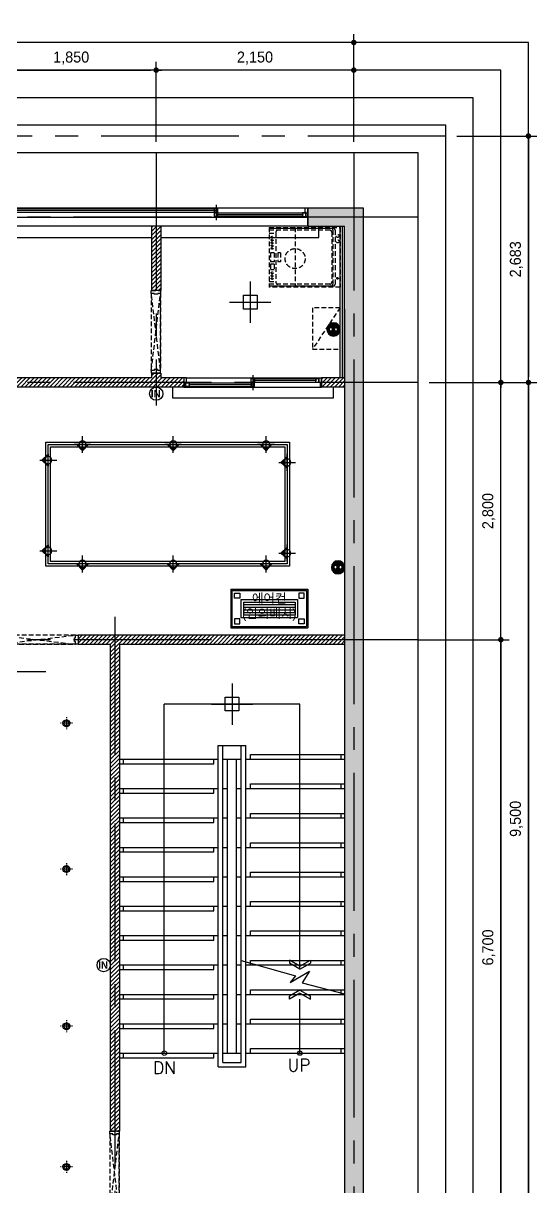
# Model space of a CAD drawing. Header units: millimetres. Extents: x -224448 to 1592092, y -164641 to 319001.
# Drawn here: x -158627 to -153041, y 86008 to 98672 of the extents above; entities that cross this region are included whole.
import ezdxf
from ezdxf.enums import TextEntityAlignment as Align

# ---------------------------------------------------------------- set-up
doc = ezdxf.new("R2010")
doc.units = ezdxf.units.MM
doc.linetypes.add('CENTER2', pattern=[1.125, 0.75, -0.125, 0.125, -0.125])
doc.linetypes.add('HIDDEN', pattern=[9.525, 6.35, -3.175])
doc.layers.get('Defpoints').update_dxf_attribs({"color": 35})
for name, color, linetype in [('ARREA', 1, 'Continuous'), ('DIM', 3, 'Continuous'), ('FUR', 6, 'Continuous'), ('I-CL-LIT', 7, 'Continuous'), ('I-LIGHT', 1, 'Continuous'), ('I_CON', 2, 'Continuous'), ('I_FUR', 6, 'Continuous'), ('I_HAT', 8, 'Continuous'), ('I_TXT', 7, 'Continuous'), ('I_WALL', 3, 'Continuous'), ('I_WIN', 5, 'Continuous')]:
    doc.layers.add(name, color=color, linetype=linetype)
doc.styles.add('HY울릉도', font='')
doc.styles.add('IABU-글꼴스타일', font='')
doc.styles.add('ROMANS', font='romans', dxfattribs={"height": 135})
doc.styles.get("Standard").update_dxf_attribs({"font": 'arial.ttf'})
doc.styles.add('맑은고딕', font='malgun.ttf')
doc.styles.get('HY울릉도').set_extended_font_data('HY울릉도L')
doc.styles.get('IABU-글꼴스타일').set_extended_font_data('HY울릉도L')
doc.linetypes.add('BATTING', pattern='A,0.00254,-2.54,[134,ltypeshp.shx,S=2.54,R=0,X=-2.54,Y=0],-5.08,[134,ltypeshp.shx,S=2.54,R=180,X=2.54,Y=0],-2.54', length=10.16254)
doc.dimstyles.new('IABC-100 (SUB)', dxfattribs={"dimscale": 60, "dimtxt": 2, "dimasz": 1, "dimexe": 1.5, "dimexo": 2, "dimgap": 1, "dimtad": 1, "dimdec": 0, "dimdsep": 46, "dimlunit": 6, "dimtxsty": 'IABU-글꼴스타일', "dimblk": '1234_Dot', "dimcen": 1, "dimclrd": 4, "dimclre": 4, "dimclrt": 7, "dimadec": 0, "dimazin": 0, "dimtfac": 1, "dimtdec": 0, "dimtix": 1, "dimtmove": 2, "dimatfit": 3, "dimldrblk": '1234_Dot', "dimfxl": 2, "dimtolj": 1, "dimtzin": 0, "dimarcsym": 0})
doc.dimstyles.new('ISO-25', dxfattribs={"dimtxt": 2.5, "dimasz": 2.5, "dimexe": 1.25, "dimexo": 0.625, "dimtad": 1, "dimtxsty": 'Standard', "dimcen": 2.5, "dimadec": 0, "dimazin": 0, "dimtfac": 1, "dimtmove": 0, "dimatfit": 3, "dimfxl": 1, "dimarcsym": 0})

# ---------------------------------------------------------------- blocks, each defined once
blk = doc.blocks.new('J40')
at = {"layer": 'I_WIN', "linetype": 'Continuous'}
for p, q in [((306182, 57590), (306152, 57590)), ((306152, 57590), (306152, 57499)), ((306152, 57499), (306152, 57490)), ((306170, 57490), (306170, 57539)), ((306170, 57539), (306182, 57539)), ((306173, 57535), (306920, 57535)), ((306173, 57495), (306173, 57535)), ((306173, 57535), (306211, 57535)), ((306173, 57495), (306920, 57495)), ((306211, 57495), (306173, 57495)), ((306182, 57590), (307652, 57590)), ((306182, 57541), (306182, 57590)), ((306182, 57539), (306182, 57541)), ((306211, 57520), (306206, 57518)), ((306206, 57518), (306206, 57512)), ((306206, 57512), (306211, 57510)), ((306208, 57517), (306208, 57513)), ((306211, 57535), (306211, 57520)), ((306211, 57521), (306214, 57520)), ((306211, 57517), (306890, 57517)), ((306890, 57513), (306211, 57513)), ((306211, 57509), (306214, 57511)), ((306211, 57510), (306211, 57495)), ((306214, 57520), (306214, 57519)), ((306214, 57519), (306215, 57517)), ((306214, 57512), (306215, 57513)), ((306214, 57511), (306214, 57512)), ((306882, 57519), (306881, 57517)), ((306882, 57512), (306881, 57513)), ((306885, 57521), (306882, 57520)), ((306882, 57520), (306882, 57519)), ((306882, 57511), (306882, 57512)), ((306885, 57509), (306882, 57511)), ((306885, 57545), (306885, 57585)), ((306885, 57585), (306920, 57585)), ((306920, 57545), (306885, 57545)), ((306920, 57535), (306885, 57535)), ((306885, 57535), (306885, 57520)), ((306885, 57520), (306890, 57518)), ((306890, 57512), (306885, 57510)), ((306885, 57510), (306885, 57495)), ((306885, 57495), (306920, 57495)), ((306890, 57518), (306890, 57512)), ((306890, 57517), (306890, 57513)), ((306902, 57621), (306902, 57456)), ((306902, 57585), (307622, 57585)), ((306902, 57545), (307622, 57545)), ((306920, 57570), (306914, 57569)), ((306914, 57569), (306914, 57562)), ((306914, 57567), (307592, 57567)), ((306914, 57563), (306914, 57567)), ((307592, 57563), (306914, 57563)), ((306914, 57562), (306920, 57560)), ((306920, 57585), (306920, 57570)), ((306920, 57571), (306923, 57570)), ((306920, 57560), (306923, 57561)), ((306920, 57560), (306920, 57545)), ((306920, 57495), (306920, 57535)), ((306923, 57570), (306923, 57569)), ((306923, 57569), (306924, 57567)), ((306923, 57562), (306924, 57563)), ((306923, 57561), (306923, 57562)), ((307584, 57570), (307583, 57569)), ((307583, 57569), (307583, 57567)), ((307583, 57562), (307583, 57563)), ((307584, 57561), (307583, 57562)), ((307587, 57571), (307584, 57570)), ((307587, 57560), (307584, 57561)), ((307622, 57585), (307587, 57585)), ((307587, 57585), (307587, 57570)), ((307587, 57570), (307592, 57569)), ((307592, 57562), (307587, 57560)), ((307587, 57560), (307587, 57545)), ((307587, 57545), (307622, 57545)), ((307592, 57569), (307592, 57562)), ((307592, 57567), (307592, 57563)), ((307622, 57545), (307622, 57585)), ((307625, 57539), (307625, 57590)), ((307625, 57590), (307655, 57590)), ((307638, 57539), (307625, 57539)), ((307638, 57490), (307638, 57539)), ((307655, 57490), (307655, 57590)), ((306152, 57490), (307652, 57490)), ((306152, 57490), (306170, 57490)), ((307655, 57490), (307638, 57490))]:
    blk.add_line(p, q, dxfattribs=at)
blk = doc.blocks.new('1234_Dot')
at = {"color": 0, "linetype": 'ByBlock', "lineweight": -2}
blk.add_line((-0.5, 0), (-1, 0), dxfattribs=at)
at = {"color": 0, "linetype": 'ByBlock', "const_width": 0.5}
blk.add_lwpolyline([(-0.25, 0, 1), (0.25, 0, 1)], format="xyb", close=True, dxfattribs=at)
blk = doc.blocks.new('*D1186')
at = {"layer": 'Defpoints', "color": 0, "lineweight": 211, "ltscale": 50, "transparency": 16777216}
for p in [(-154331, 94762), (-154331, 85262), (-153131, 85262)]:
    blk.add_point(p, dxfattribs=at)
at = {"layer": 'DIM', "color": 4, "lineweight": -2, "ltscale": 50, "transparency": 16777216}
for p, q in [((-154211, 94762), (-153041, 94762)), ((-153131, 94702), (-153131, 85322)), ((-154211, 85262), (-153041, 85262))]:
    blk.add_line(p, q, dxfattribs=at)
at = {"layer": 'DIM', "color": 4, "lineweight": -2, "ltscale": 50, "transparency": 16777216, "xscale": 60, "yscale": 60, "zscale": 60}
for p, rotation in [((-153131, 94762), 90), ((-153131, 85262), 270)]:
    blk.add_blockref('1234_Dot', p, dxfattribs=dict(at, rotation=rotation))
at = {"layer": 'DIM', "color": 7, "ltscale": 50, "transparency": 16777216, "insert": (-153262, 90012), "char_height": 120, "attachment_point": 5, "rotation": 90, "style": 'IABU-글꼴스타일'}
blk.add_mtext('\\A1;9,500', dxfattribs=at)
blk = doc.blocks.new('*D1201')
at = {"layer": 'Defpoints', "color": 0, "lineweight": 211, "ltscale": 50, "transparency": 16777216}
for p in [(-154031, 97444), (-154031, 94762), (-153131, 94762)]:
    blk.add_point(p, dxfattribs=at)
at = {"layer": 'DIM', "color": 4, "lineweight": -2, "ltscale": 50, "transparency": 16777216}
for p, q in [((-153911, 97444), (-153041, 97444)), ((-153131, 97384), (-153131, 94822)), ((-153911, 94762), (-153041, 94762))]:
    blk.add_line(p, q, dxfattribs=at)
at = {"layer": 'DIM', "color": 4, "lineweight": -2, "ltscale": 50, "transparency": 16777216, "xscale": 60, "yscale": 60, "zscale": 60}
for p, rotation in [((-153131, 97444), 90), ((-153131, 94762), 270)]:
    blk.add_blockref('1234_Dot', p, dxfattribs=dict(at, rotation=rotation))
at = {"layer": 'DIM', "color": 7, "ltscale": 50, "transparency": 16777216, "insert": (-153262, 96103), "char_height": 120, "attachment_point": 5, "rotation": 90, "style": 'IABU-글꼴스타일'}
blk.add_mtext('\\A1;2,683', dxfattribs=at)
blk = doc.blocks.new('J20')
at = {"layer": 'I-LIGHT', "color": 144}
for p, q in [((33370, 27039), (33370, 26619)), ((33370, 27039), (34210, 27039)), ((33384, 27025), (33384, 26633)), ((33384, 27025), (34196, 27025)), ((34196, 27025), (34196, 26633)), ((34210, 27039), (34210, 26619)), ((33482, 26927), (33482, 26731)), ((33482, 26927), (34098, 26927)), ((33510, 26899), (33510, 26759)), ((33510, 26899), (34070, 26899)), ((33510, 26899), (34070, 26899)), ((33510, 26871), (34070, 26871)), ((34070, 26899), (34070, 26759)), ((34098, 26927), (34098, 26731)), ((33482, 26731), (34098, 26731)), ((33510, 26843), (34070, 26843)), ((33510, 26815), (34070, 26815)), ((33510, 26787), (34070, 26787)), ((33510, 26759), (34070, 26759)), ((33510, 26759), (34070, 26759)), ((33510, 26759), (34070, 26759)), ((33510, 26759), (34070, 26759)), ((33510, 26731), (34070, 26731)), ((33370, 26619), (34210, 26619)), ((33384, 26633), (34196, 26633))]:
    blk.add_line(p, q, dxfattribs=at)
for points in [[(33468, 26941), (33412, 26941), (33412, 26997), (33468, 26997)], [(34112, 26941), (34168, 26941), (34168, 26997), (34112, 26997)], [(33468, 26717), (33412, 26717), (33412, 26661), (33468, 26661)], [(34112, 26717), (34168, 26717), (34168, 26661), (34112, 26661)]]:
    blk.add_lwpolyline(points, close=True, dxfattribs=at)
blk = doc.blocks.new('SP01')
at = {"layer": 'I-LIGHT'}
blk.add_hatch(color=1, dxfattribs=at).paths.add_polyline_path([(2182616, -1632810), (2182551, -1632878), (2182576, -1632878, -1), (2182656, -1632878), (2182680, -1632878)])
at = {"layer": 'I-LIGHT', "color": 1}
for p, q in [((2182707, -1632878), (2182524, -1632878)), ((2182616, -1632810), (2182551, -1632878)), ((2182551, -1632878), (2182576, -1632878)), ((2182616, -1632787), (2182616, -1632970)), ((2182616, -1632810), (2182680, -1632878)), ((2182656, -1632878), (2182680, -1632878))]:
    blk.add_line(p, q, dxfattribs=at)
at = {"layer": 'I-LIGHT', "color": 4}
blk.add_circle((2182616, -1632878), 40, dxfattribs=at)
blk = doc.blocks.new('dd')
at = {"layer": 'I_WIN', "linetype": 'Continuous'}
for p, q in [((10974, 19551), (16424, 19551)), ((10974, 19542), (10974, 19551)), ((10974, 19551), (10991, 19551)), ((10974, 19451), (10974, 19542)), ((10991, 19551), (10991, 19502)), ((10994, 19546), (11974, 19546)), ((11032, 19546), (10994, 19546)), ((10994, 19546), (10994, 19506)), ((10994, 19506), (11974, 19506)), ((10994, 19506), (11032, 19506)), ((11027, 19529), (11032, 19531)), ((11027, 19523), (11027, 19529)), ((11032, 19521), (11027, 19523)), ((11029, 19524), (11029, 19528)), ((11032, 19531), (11032, 19546)), ((11032, 19532), (11035, 19530)), ((11974, 19528), (11032, 19528)), ((11032, 19524), (11974, 19524)), ((11032, 19520), (11035, 19522)), ((11032, 19506), (11032, 19521)), ((11035, 19530), (11036, 19529)), ((11035, 19522), (11036, 19523)), ((11036, 19529), (11036, 19528)), ((11036, 19523), (11036, 19524)), ((11953, 19529), (11952, 19528)), ((11953, 19523), (11952, 19524)), ((11956, 19532), (11953, 19530)), ((11953, 19530), (11953, 19529)), ((11953, 19522), (11953, 19523)), ((11956, 19520), (11953, 19522)), ((11956, 19531), (11956, 19546)), ((11956, 19546), (11991, 19546)), ((11962, 19529), (11956, 19531)), ((11956, 19521), (11962, 19523)), ((11956, 19506), (11956, 19521)), ((11991, 19506), (11956, 19506)), ((11962, 19523), (11962, 19529)), ((11962, 19524), (11962, 19528)), ((11974, 19420), (11974, 19585)), ((11991, 19546), (11991, 19506)), ((15441, 19546), (15406, 19546)), ((15406, 19546), (15406, 19506)), ((15406, 19546), (16424, 19546)), ((15406, 19506), (15441, 19506)), ((15424, 19418), (15424, 19586)), ((15424, 19506), (16424, 19506)), ((15436, 19529), (15441, 19531)), ((15436, 19523), (15436, 19529)), ((16370, 19528), (15436, 19528)), ((15436, 19524), (16370, 19524)), ((15441, 19521), (15436, 19523)), ((15441, 19531), (15441, 19546)), ((15441, 19532), (15444, 19530)), ((15441, 19520), (15444, 19522)), ((15441, 19506), (15441, 19521)), ((15444, 19530), (15444, 19530)), ((15444, 19530), (15445, 19528)), ((15444, 19523), (15445, 19524)), ((15444, 19522), (15444, 19523)), ((16362, 19529), (16361, 19528)), ((16362, 19523), (16361, 19524)), ((16365, 19532), (16362, 19530)), ((16362, 19530), (16362, 19529)), ((16362, 19522), (16362, 19523)), ((16365, 19520), (16362, 19522)), ((16365, 19531), (16365, 19546)), ((16365, 19546), (16403, 19546)), ((16370, 19529), (16365, 19531)), ((16365, 19521), (16370, 19523)), ((16365, 19506), (16365, 19521)), ((16403, 19506), (16365, 19506)), ((16370, 19523), (16370, 19529)), ((16403, 19546), (16403, 19506)), ((16424, 19551), (16406, 19551)), ((16406, 19551), (16406, 19502)), ((11004, 19451), (10974, 19451)), ((10991, 19502), (11004, 19502)), ((11004, 19502), (11004, 19500)), ((11004, 19500), (11004, 19451)), ((11004, 19451), (16424, 19451)), ((11956, 19496), (15441, 19496)), ((11991, 19496), (11956, 19496)), ((11956, 19496), (11956, 19456)), ((15441, 19478), (11956, 19478)), ((11956, 19474), (15441, 19474)), ((11956, 19456), (15424, 19456)), ((11956, 19456), (11991, 19456)), ((11986, 19479), (11991, 19481)), ((11986, 19472), (11986, 19479)), ((11986, 19478), (11986, 19474)), ((11991, 19471), (11986, 19472)), ((11991, 19481), (11991, 19496)), ((11991, 19481), (11994, 19480)), ((11991, 19470), (11994, 19471)), ((11991, 19456), (11991, 19471)), ((11994, 19480), (11994, 19479)), ((11994, 19479), (11995, 19478)), ((11994, 19472), (11995, 19474)), ((11994, 19471), (11994, 19472)), ((15403, 19479), (15402, 19478)), ((15403, 19472), (15402, 19474)), ((15406, 19482), (15403, 19480)), ((15403, 19480), (15403, 19479)), ((15403, 19471), (15403, 19472)), ((15406, 19470), (15403, 19471)), ((15441, 19496), (15406, 19496)), ((15406, 19496), (15406, 19481)), ((15406, 19481), (15412, 19479)), ((15412, 19472), (15406, 19471)), ((15406, 19471), (15406, 19456)), ((15406, 19456), (15441, 19456)), ((15412, 19479), (15412, 19472)), ((15412, 19474), (15412, 19478)), ((15441, 19456), (15441, 19496)), ((16406, 19502), (16394, 19502)), ((16394, 19502), (16394, 19451)), ((16394, 19451), (16424, 19451))]:
    blk.add_line(p, q, dxfattribs=at)
blk = doc.blocks.new('콘센트')
at = {"ltscale": 50}
h = blk.add_hatch(color=150, dxfattribs=at)
h.dxf.hatch_style = 1
edge = h.paths.add_edge_path()
edge.add_arc((-34286, -6087), 100, 0, 360)
edge = h.paths.add_edge_path(flags=16)
edge.add_arc((-34248, -6089), 26, 0, 360)
edge = h.paths.add_edge_path(flags=16)
edge.add_arc((-34325, -6089), 26, 0, 360)
at = {"color": 150, "ltscale": 50}
for centre, radius in [((-34286, -6087), 100), ((-34325, -6089), 26), ((-34248, -6089), 26)]:
    blk.add_circle(centre, radius, dxfattribs=at)
blk = doc.blocks.new('J5')
at = {"color": 150, "ltscale": 50}
blk.add_circle((302452, 41414), 72, dxfattribs=at)
at = {"color": 150, "ltscale": 50, "insert": (302500, 41414), "char_height": 80, "attachment_point": 6, "style": '맑은고딕'}
blk.add_mtext('{\\fPretendard Variable SemiBold|b0|i0|c129|p2;IN}', dxfattribs=at)
blk = doc.blocks.new('*D1198')
at = {"layer": 'Defpoints', "color": 0, "lineweight": 211, "ltscale": 50, "transparency": 16777216}
for p in [(-157181, 98162), (-157181, 97262), (-155031, 97262)]:
    blk.add_point(p, dxfattribs=at)
at = {"layer": 'DIM', "color": 4, "lineweight": -2, "ltscale": 50, "transparency": 16777216}
for p, q in [((-157181, 97382), (-157181, 98252)), ((-155091, 98162), (-157121, 98162)), ((-155031, 97382), (-155031, 98252))]:
    blk.add_line(p, q, dxfattribs=at)
at = {"layer": 'DIM', "color": 4, "lineweight": -2, "ltscale": 50, "transparency": 16777216, "xscale": 60, "yscale": 60, "zscale": 60, "rotation": 180}
blk.add_blockref('1234_Dot', (-157181, 98162), dxfattribs=at)
at = {"layer": 'DIM', "color": 4, "lineweight": -2, "ltscale": 50, "transparency": 16777216, "xscale": 60, "yscale": 60, "zscale": 60}
blk.add_blockref('1234_Dot', (-155031, 98162), dxfattribs=at)
at = {"layer": 'DIM', "color": 7, "ltscale": 50, "transparency": 16777216, "insert": (-156106, 98293), "char_height": 120, "attachment_point": 5, "style": 'IABU-글꼴스타일'}
blk.add_mtext('\\A1;2,150', dxfattribs=at)
blk = doc.blocks.new('*D1197')
at = {"layer": 'Defpoints', "color": 0, "lineweight": 211, "ltscale": 50, "transparency": 16777216}
for p in [(-157181, 98162), (-159031, 97262), (-157181, 97262)]:
    blk.add_point(p, dxfattribs=at)
at = {"layer": 'DIM', "color": 4, "lineweight": -2, "ltscale": 50, "transparency": 16777216}
for p, q in [((-159031, 97382), (-159031, 98252)), ((-158971, 98162), (-157241, 98162)), ((-157181, 97382), (-157181, 98252))]:
    blk.add_line(p, q, dxfattribs=at)
at = {"layer": 'DIM', "color": 4, "lineweight": -2, "ltscale": 50, "transparency": 16777216, "xscale": 60, "yscale": 60, "zscale": 60, "rotation": 180}
blk.add_blockref('1234_Dot', (-159031, 98162), dxfattribs=at)
at = {"layer": 'DIM', "color": 4, "lineweight": -2, "ltscale": 50, "transparency": 16777216, "xscale": 60, "yscale": 60, "zscale": 60}
blk.add_blockref('1234_Dot', (-157181, 98162), dxfattribs=at)
at = {"layer": 'DIM', "color": 7, "ltscale": 50, "transparency": 16777216, "insert": (-158106, 98293), "char_height": 120, "attachment_point": 5, "style": 'IABU-글꼴스타일'}
blk.add_mtext('\\A1;1,850', dxfattribs=at)
blk = doc.blocks.new('*D1185')
at = {"layer": 'Defpoints', "color": 0, "lineweight": 211, "ltscale": 50, "transparency": 16777216}
for p in [(-167531, 98462), (-167531, 97262), (-155031, 97262)]:
    blk.add_point(p, dxfattribs=at)
at = {"layer": 'DIM', "color": 4, "lineweight": -2, "ltscale": 50, "transparency": 16777216}
for p, q in [((-167531, 97382), (-167531, 98552)), ((-155031, 97382), (-155031, 98552)), ((-155091, 98462), (-167471, 98462))]:
    blk.add_line(p, q, dxfattribs=at)
at = {"layer": 'DIM', "color": 4, "lineweight": -2, "ltscale": 50, "transparency": 16777216, "xscale": 60, "yscale": 60, "zscale": 60, "rotation": 180}
blk.add_blockref('1234_Dot', (-167531, 98462), dxfattribs=at)
at = {"layer": 'DIM', "color": 4, "lineweight": -2, "ltscale": 50, "transparency": 16777216, "xscale": 60, "yscale": 60, "zscale": 60}
blk.add_blockref('1234_Dot', (-155031, 98462), dxfattribs=at)
at = {"layer": 'DIM', "color": 7, "ltscale": 50, "transparency": 16777216, "insert": (-161281, 98593), "char_height": 120, "attachment_point": 5, "style": 'IABU-글꼴스타일'}
blk.add_mtext('\\A1;12,500', dxfattribs=at)
blk = doc.blocks.new('*D1200')
at = {"layer": 'Defpoints', "color": 0, "lineweight": 211, "ltscale": 50, "transparency": 16777216}
for p in [(-154331, 94762), (-153431, 94762), (-154331, 91962)]:
    blk.add_point(p, dxfattribs=at)
at = {"layer": 'DIM', "color": 4, "lineweight": -2, "ltscale": 50, "transparency": 16777216}
for p, q in [((-154211, 94762), (-153341, 94762)), ((-153431, 92022), (-153431, 94702)), ((-154211, 91962), (-153341, 91962))]:
    blk.add_line(p, q, dxfattribs=at)
at = {"layer": 'DIM', "color": 4, "lineweight": -2, "ltscale": 50, "transparency": 16777216, "xscale": 60, "yscale": 60, "zscale": 60}
for p, rotation in [((-153431, 94762), 90), ((-153431, 91962), 270)]:
    blk.add_blockref('1234_Dot', p, dxfattribs=dict(at, rotation=rotation))
at = {"layer": 'DIM', "color": 7, "ltscale": 50, "transparency": 16777216, "insert": (-153562, 93362), "char_height": 120, "attachment_point": 5, "rotation": 90, "style": 'IABU-글꼴스타일'}
blk.add_mtext('\\A1;2,800', dxfattribs=at)
blk = doc.blocks.new('*D1199')
at = {"layer": 'Defpoints', "color": 0, "lineweight": -2, "transparency": 16777216}
for p, q in [((-154330, 91962), (-153429, 91962)), ((-153431, 85264), (-153431, 91959)), ((-154330, 85262), (-153429, 85262))]:
    blk.add_line(p, q, dxfattribs=at)
at = {"layer": 'Defpoints', "color": 0, "lineweight": 211, "transparency": 16777216}
for p in [(-154331, 91962), (-153431, 91962), (-154331, 85262)]:
    blk.add_point(p, dxfattribs=at)
for points in [[(-153431, 91959), (-153430, 91959), (-153431, 91962)], [(-153431, 85264), (-153430, 85264), (-153431, 85262)]]:
    blk.add_solid(points, dxfattribs=at)
at = {"layer": 'Defpoints', "color": 0, "transparency": 16777216, "insert": (-153433, 88612), "char_height": 2.5, "attachment_point": 5, "rotation": 90}
blk.add_mtext('6700', dxfattribs=at)
blk = doc.blocks.new('*D1187')
at = {"layer": 'Defpoints', "color": 0, "lineweight": 211, "ltscale": 50, "transparency": 16777216}
for p in [(-154331, 91962), (-154331, 85262), (-153431, 85262)]:
    blk.add_point(p, dxfattribs=at)
at = {"layer": 'DIM', "color": 4, "lineweight": -2, "ltscale": 50, "transparency": 16777216}
for p, q in [((-154211, 91962), (-153341, 91962)), ((-153431, 91902), (-153431, 85322)), ((-154211, 85262), (-153341, 85262))]:
    blk.add_line(p, q, dxfattribs=at)
at = {"layer": 'DIM', "color": 4, "lineweight": -2, "ltscale": 50, "transparency": 16777216, "xscale": 60, "yscale": 60, "zscale": 60}
for p, rotation in [((-153431, 91962), 90), ((-153431, 85262), 270)]:
    blk.add_blockref('1234_Dot', p, dxfattribs=dict(at, rotation=rotation))
at = {"layer": 'DIM', "color": 7, "ltscale": 50, "transparency": 16777216, "insert": (-153562, 88612), "char_height": 120, "attachment_point": 5, "rotation": 90, "style": 'IABU-글꼴스타일'}
blk.add_mtext('\\A1;6,700', dxfattribs=at)
blk = doc.blocks.new('j 10')
at = {"layer": 'I_FUR', "color": 8, "linetype": 'HIDDEN', "ltscale": 8}
for p, q in [((300474, 48442), (300574, 48442)), ((300474, 48412), (300474, 48442)), ((300474, 48442), (300474, 48442)), ((300474, 48412), (300474, 47572)), ((300504, 48412), (300474, 48412)), ((300474, 47572), (300574, 48412)), ((300574, 47582), (300474, 48412)), ((300504, 48402), (300504, 48412)), ((300544, 48402), (300504, 48402)), ((300574, 48412), (300544, 48412)), ((300544, 48412), (300544, 48402)), ((300574, 48442), (300574, 48412)), ((300574, 47572), (300574, 48412)), ((300574, 48412), (300574, 47582)), ((300504, 47572), (300474, 47572)), ((300474, 47572), (300474, 47542)), ((300474, 47542), (300574, 47542)), ((300474, 47542), (300474, 47542)), ((300544, 47582), (300504, 47582)), ((300504, 47582), (300504, 47572)), ((300544, 47572), (300544, 47582)), ((300574, 47572), (300544, 47572)), ((300574, 47542), (300574, 47572))]:
    blk.add_line(p, q, dxfattribs=at)
blk = doc.blocks.new('j11')
at = {"layer": 'I_FUR', "color": 8, "linetype": 'HIDDEN', "ltscale": 8}
for p, q in [((280040, 55580), (280810, 55580)), ((280040, 55580), (280040, 54930)), ((280713, 55568), (280040, 55568)), ((280737, 55568), (280040, 55568)), ((280700, 55548), (280040, 55548)), ((280040, 55518), (280112, 55518)), ((280112, 55528), (280112, 54982)), ((280321, 55580), (280321, 54930)), ((280720, 55528), (280720, 54982)), ((280733, 55548), (280733, 54962)), ((280757, 55548), (280757, 54962)), ((280810, 55580), (280810, 54930)), ((280092, 55304), (280054, 55304)), ((280054, 55304), (280054, 55206)), ((280092, 55304), (280092, 55206)), ((280162, 55304), (280132, 55304)), ((280132, 55304), (280132, 55206)), ((280162, 55304), (280162, 55206)), ((280092, 55206), (280054, 55206)), ((280054, 55178), (280054, 55117)), ((280092, 55178), (280054, 55178)), ((280092, 55117), (280054, 55117)), ((280092, 55178), (280092, 55117)), ((280162, 55206), (280132, 55206)), ((280040, 54992), (280112, 54992)), ((280700, 54962), (280040, 54962)), ((280713, 54942), (280040, 54942)), ((280737, 54942), (280040, 54942)), ((280810, 54930), (280040, 54930))]:
    blk.add_line(p, q, dxfattribs=at)
for centre, radius in [((280072, 55474), 10), ((280784, 55487), 16.1), ((280072, 55443), 10), ((280072, 55413), 10), ((280072, 55382), 10), ((280072, 55352), 10), ((280321, 55240), 109), ((280784, 55428), 16.1), ((280072, 55085), 10), ((280072, 55054), 10), ((280072, 55024), 10), ((280783, 55027), 9.29)]:
    blk.add_circle(centre, radius, dxfattribs=at)
for centre, start, end in [((280132, 55528), 90, 180), ((280700, 55528), 0, 90), ((280713, 55548), 0, 90), ((280737, 55548), 0, 90), ((280132, 54982), 180, 270), ((280700, 54982), 270, 0), ((280713, 54962), 270, 0), ((280737, 54962), 270, 0)]:
    blk.add_arc(centre, 20, start, end, dxfattribs=at)
blk = doc.blocks.new('J15')
at = {"layer": 'I-LIGHT', "color": 6, "ltscale": 50}
for p, q in [((319165, 48370), (319165, 47920)), ((318940, 48145), (319390, 48145))]:
    blk.add_line(p, q, dxfattribs=at)
blk.add_lwpolyline([(319090, 48220), (319240, 48220), (319240, 48070), (319090, 48070)], close=True, dxfattribs=at)
blk = doc.blocks.new('l2')
blk.add_circle((354296, 53893), 37.5)
at = {"layer": 'I-CL-LIT', "color": 1}
for p, q in [((354296, 53959), (354296, 53950)), ((354239, 53893), (354230, 53893)), ((354344, 53893), (354248, 53893)), ((354296, 53942), (354296, 53845)), ((354296, 53836), (354296, 53828)), ((354362, 53893), (354353, 53893))]:
    blk.add_line(p, q, dxfattribs=at)
blk.add_circle((354296, 53893), 26.3, dxfattribs=at)

msp = doc.modelspace()

# ---------------------------------------------------------------- hatches: boundary and pattern name
at = {"layer": 'I_HAT'}
h = msp.add_hatch(color=256, dxfattribs=at)
h.dxf.hatch_style = 1
h.paths.add_polyline_path([(-154930.624, 96461.633), (-154930.624, 96661.633), (-155530.624, 96661.633), (-155530.624, 96461.633), (-155130.624, 96461.633), (-155130.624, 94811.633), (-155130.624, 92011.633), (-155130.624, 85361.633), (-155355.624, 85361.633), (-155355.624, 85161.633), (-154930.624, 85161.633)])
h.paths.add_polyline_path([(-157355.624, 85361.633), (-157580.624, 85361.633), (-157580.624, 85711.633), (-157680.624, 85711.633), (-157680.624, 85361.633), (-158180.624, 85361.633), (-158180.624, 85161.633), (-157355.624, 85161.633)])
h.paths.add_polyline_path([(-167430.624, 88511.633), (-167430.624, 90511.633), (-167430.624, 94711.633), (-167430.624, 95561.633), (-167630.624, 95561.633), (-167630.624, 85161.633), (-167030.624, 85161.633), (-167030.624, 85361.633), (-167430.624, 85361.633)])
h.paths.add_polyline_path([(-167030.624, 96661.633), (-167630.624, 96661.633), (-167630.624, 96461.633), (-167030.624, 96461.633)])
h = msp.add_hatch(dxfattribs=at)
h.set_pattern_fill('ANSI31', color=256, scale=10)
h.set_pattern_definition([(45, (-428983.108, 42020), (-22.4506403, 22.4506403), [])])
h.paths.add_polyline_path([(-164830.624, 94811.633), (-167430.624, 94811.633), (-167430.624, 94711.633), (-164830.624, 94711.633), (-164830.624, 94720.641)])
h.paths.add_polyline_path([(-160180.624, 94811.633), (-163328.14, 94811.633), (-163328.14, 94711.633), (-163280.624, 94711.633), (-163280.624, 91561.633), (-163180.624, 91561.633), (-160930.624, 91561.633), (-160930.624, 91661.633), (-163180.624, 91661.633), (-163180.624, 94711.633), (-160180.624, 94711.633)])
h.paths.add_polyline_path([(-156880.624, 94811.633), (-157130.624, 94811.633), (-157130.624, 94861.633), (-157230.624, 94861.633), (-157230.624, 94811.633), (-159280.624, 94811.633), (-159280.624, 94711.633), (-159080.624, 94711.633), (-159080.624, 91661.633), (-159130.624, 91661.633), (-159130.624, 91561.633), (-158980.624, 91561.633), (-158980.624, 91911.633), (-158930.624, 91911.633), (-158930.624, 92011.633), (-158980.624, 92011.633), (-158980.624, 94711.633), (-156880.624, 94711.633)])
h.paths.add_polyline_path([(-155130.624, 94811.633), (-155378.14, 94811.633), (-155378.14, 94711.633), (-155130.624, 94711.633)])
h.paths.add_polyline_path([(-157130.624, 96461.633), (-157230.624, 96461.633), (-157230.624, 95761.633), (-157130.624, 95761.633)])
h.paths.add_polyline_path([(-155130.624, 92011.633), (-158030.624, 92011.633), (-158030.624, 91911.633), (-157680.624, 91911.633), (-157680.624, 86611.633), (-157580.624, 86611.633), (-157580.624, 91911.633), (-155130.624, 91911.633)])
h.paths.add_polyline_path([(-163480.624, 88611.633), (-163780.624, 88611.633), (-163780.624, 89561.633), (-163830.624, 89561.633), (-163830.624, 88511.633), (-163580.624, 88511.633), (-163580.624, 88461.633), (-163480.624, 88461.633)])
h.paths.add_polyline_path([(-163830.624, 89561.633), (-163880.624, 89561.633), (-163880.624, 88611.633), (-167430.624, 88611.633), (-167430.624, 88511.633), (-163830.624, 88511.633)])
h.paths.add_polyline_path([(-163180.624, 90661.633), (-163280.624, 90661.633), (-163280.624, 90611.633), (-163830.624, 90611.633), (-163830.624, 90461.633), (-163780.624, 90461.633), (-163780.624, 90511.633), (-163180.624, 90511.633)])
h.paths.add_polyline_path([(-163830.624, 90611.633), (-167430.624, 90611.633), (-167430.624, 90511.633), (-163880.624, 90511.633), (-163880.624, 90461.633), (-163830.624, 90461.633)])
h.paths.add_polyline_path([(-163480.624, 87561.633), (-163580.624, 87561.633), (-163580.624, 85361.633), (-163480.624, 85361.633)])

# ---------------------------------------------------------------- linework, layer by layer
at = {"layer": 'ARREA', "color": 1, "linetype": 'CENTER2', "ltscale": 2000}
for p, q in [((-154030.624, 97444.134), (-168530.624, 97444.134)), ((-157180.624, 97261.633), (-157180.624, 94511.633)), ((-155030.624, 97261.633), (-155030.624, 84561.633)), ((-154330.624, 96561.633), (-168230.624, 96561.633)), ((-154330.624, 94761.633), (-168230.624, 94761.633)), ((-157630.624, 92211.633), (-157630.624, 84561.633)), ((-154330.624, 91961.633), (-159280.624, 91961.633)), ((-158380.624, 91611.633), (-163880.624, 91611.633))]:
    msp.add_line(p, q, dxfattribs=at)
at = {"layer": 'Defpoints'}
for points in [[(-153130.624, 98461.633), (-169430.624, 98461.633), (-169430.624, 83361.633), (-153130.624, 83361.633)], [(-153430.624, 98161.633), (-169130.624, 98161.633), (-169130.624, 83661.633), (-153430.624, 83661.633)], [(-153730.624, 97861.633), (-168830.624, 97861.633), (-168830.624, 83961.633), (-153730.624, 83961.633)], [(-154030.624, 97561.633), (-168530.624, 97561.633), (-168530.624, 84261.633), (-154030.624, 84261.633)], [(-154330.624, 97261.633), (-168230.624, 97261.633), (-168230.624, 84561.633), (-154330.624, 84561.633)]]:
    msp.add_lwpolyline(points, close=True, dxfattribs=at)
at = {"layer": 'FUR'}
msp.add_line((-155180.624, 95411.633), (-155180.624, 95861.633), dxfattribs=at)
at = {"layer": 'I-LIGHT', "color": 6, "ltscale": 50}
for points in [[(-167150.624, 96461.633), (-167150.624, 96341.633), (-157230.624, 96341.633)], [(-157130.624, 96341.633), (-155410.624, 96341.633), (-155410.624, 96461.633)], [(-155255.624, 94711.633), (-155255.624, 94591.633), (-157000.624, 94591.633), (-157000.624, 94711.633)]]:
    msp.add_lwpolyline(points, dxfattribs=at)
for points in [[(-158380.624, 94111.633), (-155730.624, 94111.633), (-155730.624, 92761.633), (-158380.624, 92761.633)], [(-158330.624, 94061.633), (-155780.624, 94061.633), (-155780.624, 92811.633), (-158330.624, 92811.633)]]:
    msp.add_lwpolyline(points, close=True, dxfattribs=at)
at = {"layer": 'I_CON', "color": 2}
for p, q in [((-155530.624, 96661.633), (-154930.624, 96661.633)), ((-154930.624, 96661.633), (-154930.624, 96461.633)), ((-155530.624, 96461.633), (-155130.624, 96461.633)), ((-154930.624, 96461.633), (-154930.624, 85161.633)), ((-155130.624, 95561.633), (-155130.624, 94811.633)), ((-155130.624, 94811.633), (-155130.624, 92011.633)), ((-155130.624, 92011.633), (-155130.624, 85361.633)), ((-157580.624, 86611.633), (-157680.624, 86611.633))]:
    msp.add_line(p, q, dxfattribs=at)
at = {"layer": 'I_CON'}
msp.add_lwpolyline([(-155530.624, 96461.633), (-155530.624, 96661.633)], dxfattribs=at)
at = {"layer": 'I_FUR', "color": 8, "linetype": 'BATTING', "ltscale": 2.4}
msp.add_line((-155155.624, 94811.633), (-155155.624, 96461.633), dxfattribs=at)
at = {"layer": 'I_FUR', "color": 8, "linetype": 'HIDDEN', "ltscale": 8}
for p, q in [((-155180.624, 95575), (-155480.624, 95125)), ((-155180.624, 95575), (-155480.624, 95575)), ((-155480.624, 95575), (-155480.624, 95125)), ((-155480.624, 95125), (-155180.624, 95125))]:
    msp.add_line(p, q, dxfattribs=at)
at = {"layer": 'I_HAT'}
for p, q in [((-155180.624, 94811.633), (-155180.624, 96461.633)), ((-155130.624, 94811.633), (-155130.624, 96461.633)), ((-155618.124, 91261.633), (-157093.124, 91261.633)), ((-157093.124, 89701.633), (-157093.124, 91261.633)), ((-155618.124, 88374.977), (-155618.124, 91261.633)), ((-156505.624, 90811.633), (-156205.624, 90811.633)), ((-156505.624, 87311.633), (-156505.624, 90811.633)), ((-156455.624, 87361.633), (-156455.624, 90811.633)), ((-156255.624, 87361.633), (-156255.624, 90811.633)), ((-156205.624, 87311.633), (-156205.624, 90811.633)), ((-156155.624, 90711.633), (-155130.624, 90711.633)), ((-156155.624, 90661.633), (-156155.624, 90711.633)), ((-155170.624, 90711.633), (-155170.624, 90661.633)), ((-157580.624, 90661.633), (-156505.624, 90661.633)), ((-157580.624, 90611.633), (-156555.624, 90611.633)), ((-157540.624, 90661.633), (-157540.624, 90611.633)), ((-156555.624, 90611.633), (-156555.624, 90661.633)), ((-156455.624, 90661.633), (-156255.624, 90661.633)), ((-156405.624, 87461.633), (-156405.624, 90661.633)), ((-156305.624, 87461.633), (-156305.624, 90661.633)), ((-156205.624, 90661.633), (-155130.624, 90661.633)), ((-157580.624, 90341.633), (-156505.624, 90341.633)), ((-157540.624, 90341.633), (-157540.624, 90291.633)), ((-156555.624, 90291.633), (-156555.624, 90341.633)), ((-156455.624, 90341.633), (-156405.624, 90341.633)), ((-156305.624, 90341.633), (-156255.624, 90341.633)), ((-156205.624, 90341.633), (-155130.624, 90341.633)), ((-156155.624, 90391.633), (-155130.624, 90391.633)), ((-156155.624, 90341.633), (-156155.624, 90391.633)), ((-155170.624, 90391.633), (-155170.624, 90341.633)), ((-157580.624, 90291.633), (-156555.624, 90291.633)), ((-157093.124, 87461.633), (-157093.124, 90051.633)), ((-156155.624, 90071.633), (-155130.624, 90071.633)), ((-156155.624, 90021.633), (-156155.624, 90071.633)), ((-155170.624, 90071.633), (-155170.624, 90021.633)), ((-157580.624, 90021.633), (-156505.624, 90021.633)), ((-157580.624, 89971.633), (-156555.624, 89971.633)), ((-157540.624, 90021.633), (-157540.624, 89971.633)), ((-156555.624, 89971.633), (-156555.624, 90021.633)), ((-156455.624, 90021.633), (-156405.624, 90021.633)), ((-156305.624, 90021.633), (-156255.624, 90021.633)), ((-156205.624, 90021.633), (-155130.624, 90021.633)), ((-157580.624, 89701.633), (-156505.624, 89701.633)), ((-157540.624, 89701.633), (-157540.624, 89651.633)), ((-156555.624, 89651.633), (-156555.624, 89701.633)), ((-156455.624, 89701.633), (-156405.624, 89701.633)), ((-156305.624, 89701.633), (-156255.624, 89701.633)), ((-156205.624, 89701.633), (-155130.624, 89701.633)), ((-156155.624, 89751.633), (-155130.624, 89751.633)), ((-156155.624, 89701.633), (-156155.624, 89751.633)), ((-155170.624, 89751.633), (-155170.624, 89701.633)), ((-157580.624, 89651.633), (-156555.624, 89651.633)), ((-156155.624, 89431.633), (-155130.624, 89431.633)), ((-156155.624, 89381.633), (-156155.624, 89431.633)), ((-155170.624, 89431.633), (-155170.624, 89381.633)), ((-157580.624, 89381.633), (-156505.624, 89381.633)), ((-157580.624, 89331.633), (-156555.624, 89331.633)), ((-157540.624, 89381.633), (-157540.624, 89331.633)), ((-156555.624, 89331.633), (-156555.624, 89381.633)), ((-156455.624, 89381.633), (-156405.624, 89381.633)), ((-156305.624, 89381.633), (-156255.624, 89381.633)), ((-156205.624, 89381.633), (-155130.624, 89381.633)), ((-157580.624, 89061.633), (-156505.624, 89061.633)), ((-157540.624, 89061.633), (-157540.624, 89011.633)), ((-156555.624, 89011.633), (-156555.624, 89061.633)), ((-156455.624, 89061.633), (-156405.624, 89061.633)), ((-156305.624, 89061.633), (-156255.624, 89061.633)), ((-156205.624, 89061.633), (-155130.624, 89061.633)), ((-156155.624, 89111.633), (-155130.624, 89111.633)), ((-156155.624, 89061.633), (-156155.624, 89111.633)), ((-155170.624, 89111.633), (-155170.624, 89061.633)), ((-157580.624, 89011.633), (-156555.624, 89011.633)), ((-156155.624, 88791.633), (-155130.624, 88791.633)), ((-156155.624, 88741.633), (-156155.624, 88791.633)), ((-155170.624, 88791.633), (-155170.624, 88741.633)), ((-157580.624, 88741.633), (-156505.624, 88741.633)), ((-157580.624, 88691.633), (-156555.624, 88691.633)), ((-157540.624, 88741.633), (-157540.624, 88691.633)), ((-156555.624, 88691.633), (-156555.624, 88741.633)), ((-156455.624, 88741.633), (-156405.624, 88741.633)), ((-156305.624, 88741.633), (-156255.624, 88741.633)), ((-156205.624, 88741.633), (-155130.624, 88741.633)), ((-157580.624, 88421.633), (-156505.624, 88421.633)), ((-157540.624, 88421.633), (-157540.624, 88371.633)), ((-156555.624, 88371.633), (-156555.624, 88421.633)), ((-156455.624, 88421.633), (-156405.624, 88421.633)), ((-156305.624, 88421.633), (-156255.624, 88421.633)), ((-156255.624, 88471.174), (-155664.804, 88304.88)), ((-156205.624, 88421.633), (-155130.624, 88421.633)), ((-156155.624, 88471.633), (-155130.624, 88471.633)), ((-156155.624, 88421.633), (-156155.624, 88471.633)), ((-155618.124, 88409.618), (-155732.401, 88475.596)), ((-155732.401, 88475.596), (-155732.401, 88440.955)), ((-155618.124, 88374.977), (-155732.401, 88440.955)), ((-155618.124, 88409.618), (-155503.847, 88475.596)), ((-155618.124, 88374.977), (-155503.847, 88440.955)), ((-155503.847, 88475.596), (-155503.847, 88440.955)), ((-155170.624, 88471.633), (-155170.624, 88421.633)), ((-157580.624, 88371.633), (-156555.624, 88371.633)), ((-155724.631, 88229.042), (-155511.617, 88355.382)), ((-155664.804, 88304.88), (-155724.631, 88229.042)), ((-155511.617, 88355.382), (-155594.227, 88225.453)), ((-156155.624, 88151.633), (-155130.624, 88151.633)), ((-156155.624, 88101.633), (-156155.624, 88151.633)), ((-155618.124, 88149.063), (-155732.401, 88083.085)), ((-155618.124, 88149.063), (-155503.847, 88083.085)), ((-155594.227, 88225.453), (-155130.624, 88108.133)), ((-155170.624, 88151.633), (-155170.624, 88101.633)), ((-157580.624, 88101.633), (-156505.624, 88101.633)), ((-157580.624, 88051.633), (-156555.624, 88051.633)), ((-157540.624, 88101.633), (-157540.624, 88051.633)), ((-156555.624, 88051.633), (-156555.624, 88101.633)), ((-156455.624, 88101.633), (-156405.624, 88101.633)), ((-156305.624, 88101.633), (-156255.624, 88101.633)), ((-156205.624, 88101.633), (-155130.624, 88101.633)), ((-155618.124, 88114.422), (-155732.401, 88048.444)), ((-155732.401, 88048.444), (-155732.401, 88083.085)), ((-155618.124, 88114.422), (-155503.847, 88048.444)), ((-155618.124, 87461.633), (-155618.124, 88049.063)), ((-155503.847, 88048.444), (-155503.847, 88083.085)), ((-157580.624, 87781.633), (-156505.624, 87781.633)), ((-157540.624, 87781.633), (-157540.624, 87731.633)), ((-156555.624, 87731.633), (-156555.624, 87781.633)), ((-156455.624, 87781.633), (-156405.624, 87781.633)), ((-156305.624, 87781.633), (-156255.624, 87781.633)), ((-156205.624, 87781.633), (-155130.624, 87781.633)), ((-156155.624, 87831.633), (-155130.624, 87831.633)), ((-156155.624, 87781.633), (-156155.624, 87831.633)), ((-155170.624, 87831.633), (-155170.624, 87781.633)), ((-157580.624, 87731.633), (-156555.624, 87731.633)), ((-156155.624, 87511.633), (-155130.624, 87511.633)), ((-156155.624, 87461.633), (-156155.624, 87511.633)), ((-155170.624, 87511.633), (-155170.624, 87461.633)), ((-157580.624, 87461.633), (-156505.624, 87461.633)), ((-157580.624, 87411.633), (-156555.624, 87411.633)), ((-157540.624, 87461.633), (-157540.624, 87411.633)), ((-156555.624, 87411.633), (-156555.624, 87461.633)), ((-156455.624, 87461.633), (-156255.624, 87461.633)), ((-156205.624, 87461.633), (-155130.624, 87461.633)), ((-156505.624, 87311.633), (-156205.624, 87311.633)), ((-156455.624, 87361.633), (-156255.624, 87361.633))]:
    msp.add_line(p, q, dxfattribs=at)
msp.add_lwpolyline([(-158355.624, 94086.633), (-155755.624, 94086.633), (-155755.624, 92786.633), (-158355.624, 92786.633)], close=True, dxfattribs=at)
for centre, radius in [((-157093.124, 87461.633), 24.435), ((-155618.124, 87461.633), 23.235)]:
    msp.add_circle(centre, radius, dxfattribs=at)
at = {"layer": 'I_WALL'}
for p, q in [((-157230.624, 96461.633), (-157230.624, 95761.633)), ((-157130.624, 96461.633), (-157130.624, 95761.633)), ((-155180.624, 94811.633), (-155180.624, 96461.633)), ((-155130.624, 94811.633), (-155130.624, 96461.633)), ((-157130.624, 95761.633), (-157230.624, 95761.633)), ((-157130.624, 94861.633), (-157230.624, 94861.633)), ((-157230.624, 94861.633), (-157230.624, 94811.633)), ((-157130.624, 94861.633), (-157130.624, 94811.633)), ((-157230.624, 94811.633), (-159280.624, 94811.633)), ((-156880.624, 94811.633), (-157130.624, 94811.633)), ((-155130.624, 94811.633), (-155380.624, 94811.633)), ((-156880.624, 94711.633), (-158980.624, 94711.633)), ((-155130.624, 94711.633), (-155380.624, 94711.633)), ((-155130.624, 92011.633), (-158030.624, 92011.633)), ((-158030.624, 92011.633), (-158030.624, 91911.633)), ((-157680.624, 91911.633), (-158030.624, 91911.633)), ((-157680.624, 91911.633), (-157680.624, 86611.633)), ((-155130.624, 91911.633), (-157580.624, 91911.633)), ((-157580.624, 91911.633), (-157580.624, 86611.633))]:
    msp.add_line(p, q, dxfattribs=at)
for points in [[(-156880.624, 94811.633), (-156880.624, 94711.633)], [(-155380.624, 94711.633), (-155380.624, 94811.633)]]:
    msp.add_lwpolyline(points, dxfattribs=at)
at = {"layer": 'I_WIN'}
for points in [[(-155530.624, 96461.633), (-167030.624, 96461.633), (-167030.624, 96661.633), (-155530.624, 96661.633)], [(-155530.624, 96461.633), (-167030.624, 96461.633), (-167030.624, 96561.633), (-155530.624, 96561.633)]]:
    msp.add_lwpolyline(points, close=True, dxfattribs=at)

# ---------------------------------------------------------------- block references
at = {"xscale": -1, "rotation": 180}
msp.add_blockref('dd', (-171954.248, 116112.817), dxfattribs=at)
at = {"xscale": -0.7200000000000001, "yscale": 0.7200000000000001, "zscale": 0.7200000000000001, "rotation": 180}
for p in [(-130566.54, 90957.027), (-130516.54, 88367.027)]:
    msp.add_blockref('콘센트', p, dxfattribs=at)
at = {"layer": 'I-LIGHT', "color": 1, "xscale": -1}
for p, rotation in [((-2340598.7, -1538791.705), 180.0000000006366), ((-2339611.185, -1538791.705), 180.0000000006366), ((-2338601.185, -1538791.705), 180.0000000006366), ((-1791233.962, 2276531.687), 90.00000000063662), ((-1788633.962, 2276508.077), 90.00000000063662), ((-1791233.962, 2275544.171), 90.00000000063662), ((-1788633.962, 2275520.561), 90.00000000063662), ((-2340598.7, -1540091.705), 180.0000000006366), ((-2339611.185, -1540091.705), 180.0000000006366), ((-2338601.185, -1540091.705), 180.0000000006366)]:
    msp.add_blockref('SP01', p, dxfattribs=dict(at, rotation=rotation))
at = {"layer": 'I_HAT'}
for name, p in [('j11', (-435990.624, 40870)), ('j 10', (-457708.247, 47320)), ('J15', (-475322.22, 47491.633)), ('J40', (-463033.108, 37221.633)), ('J5', (-459632.622, 53226)), ('J20', (-189740.623, 65472.541)), ('J15', (-475520.624, 43116.633)), ('J5', (-460204.622, 47006.367)), ('j 10', (-458158.247, 38170))]:
    msp.add_blockref(name, p, dxfattribs=at)
at = {"layer": 'I_HAT', "rotation": 270}
msp.add_blockref('j 10', (-206472.257, 392486.063), dxfattribs=at)
at = {"layer": 'I_WALL'}
for p in [(-512453.985, 37160.206), (-512453.985, 35572.507), (-512453.985, 33862.308), (-512453.985, 32330.618)]:
    msp.add_blockref('l2', p, dxfattribs=at)

# ---------------------------------------------------------------- texts
at = {"layer": 'I_HAT', "style": 'ROMANS'}
for s, p in [('UP', (-155626.971, 87263.174)), ('DN', (-157091.1, 87234.9))]:
    msp.add_text(s, height=135, dxfattribs=at).set_placement(p, align=Align.CENTER)
at = {"layer": 'I_TXT', "insert": (-155950.624, 92315.633), "char_height": 100, "width": 840, "attachment_point": 5, "style": 'HY울릉도'}
msp.add_mtext('{\\fPretendard Variable Light|b0|i0|c129|p2;에어컨\\P(임의배치)}', dxfattribs=at)

# ---------------------------------------------------------------- dimensions: what is measured, and where the dimension line sits
at = {"layer": 'Defpoints'}
dim = msp.add_linear_dim(base=(-153430.624, 91961.633), p1=(-154330.624, 85261.633), p2=(-154330.624, 91961.633), angle=90, dimstyle='ISO-25', dxfattribs=at)
dim.commit()
dim.dimension.update_dxf_attribs({"geometry": '*D1199', "text_midpoint": (-153432.525, 88611.633)})
at = {"layer": 'DIM', "ltscale": 50}
for base, p1, p2, picture, middle in [((-167530.624, 98461.633), (-155030.624, 97261.633), (-167530.624, 97261.633), '*D1185', (-161280.624, 98593.062)), ((-157180.624, 98161.633), (-159030.624, 97261.633), (-157180.624, 97261.633), '*D1197', (-158105.624, 98293.062)), ((-157180.624, 98161.633), (-155030.624, 97261.633), (-157180.624, 97261.633), '*D1198', (-156105.624, 98293.062))]:
    dim = msp.add_linear_dim(base=base, p1=p1, p2=p2, dimstyle='IABC-100 (SUB)', dxfattribs=at)
    dim.commit()
    dim.dimension.update_dxf_attribs({"geometry": picture, "text_midpoint": middle})
for base, p1, p2, picture, middle in [((-153130.624, 94761.633), (-154030.624, 97444.134), (-154030.624, 94761.633), '*D1201', (-153262.052, 96102.884)), ((-153130.624, 85261.633), (-154330.624, 94761.633), (-154330.624, 85261.633), '*D1186', (-153262.052, 90011.633)), ((-153430.624, 94761.633), (-154330.624, 91961.633), (-154330.624, 94761.633), '*D1200', (-153562.052, 93361.633)), ((-153430.624, 85261.633), (-154330.624, 91961.633), (-154330.624, 85261.633), '*D1187', (-153562.052, 88611.633))]:
    dim = msp.add_linear_dim(base=base, p1=p1, p2=p2, angle=90, dimstyle='IABC-100 (SUB)', dxfattribs=at)
    dim.commit()
    dim.dimension.update_dxf_attribs({"geometry": picture, "text_midpoint": middle})

doc.saveas('drawing.dxf')
